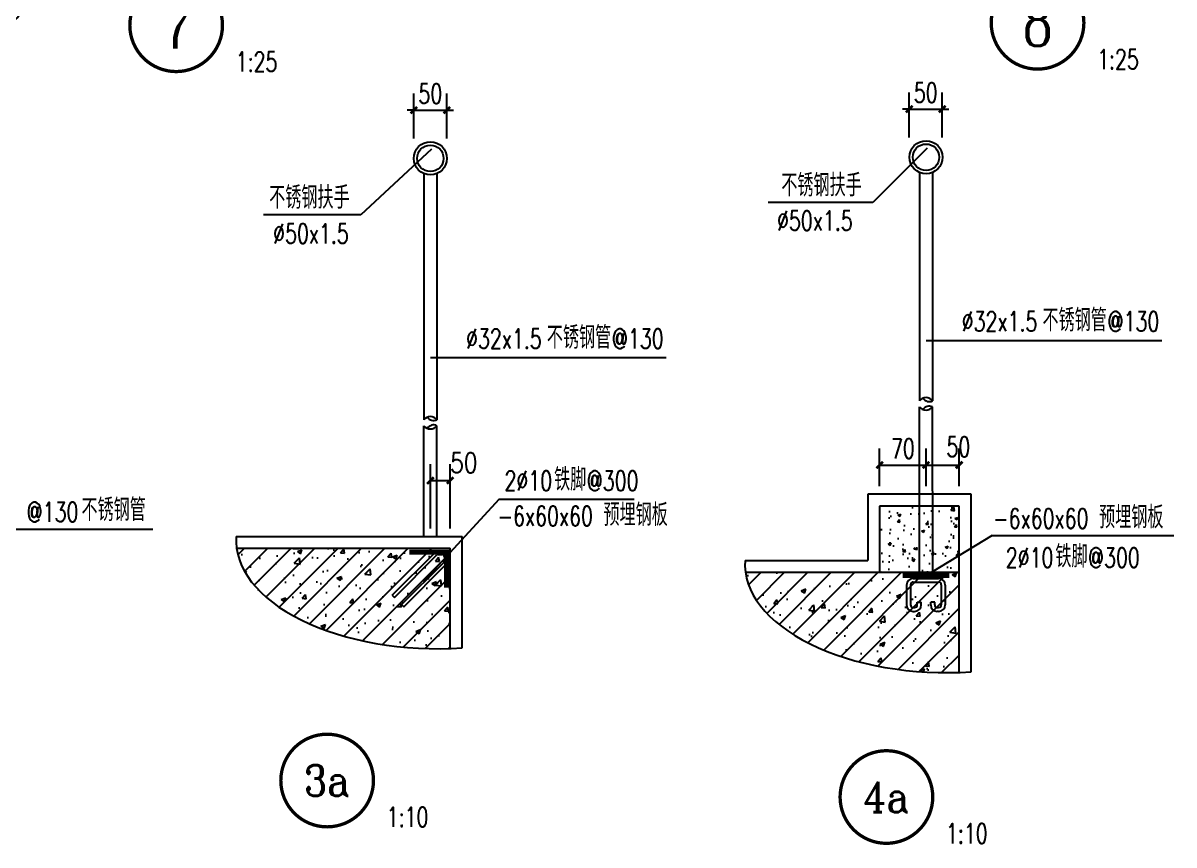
# Model space of a CAD drawing. Extents: x 79570 to 678837, y -1139230 to -612789.
# Drawn here: x 629330 to 638025, y -802437 to -796226 of the extents above; entities that cross this region are included whole.
import ezdxf
from ezdxf.enums import TextEntityAlignment as Align

# ---------------------------------------------------------------- set-up
doc = ezdxf.new("R2010")
doc.units = 0
doc.header["$LTSCALE"] = 1000
doc.header["$MEASUREMENT"] = 0
for name, color, linetype in [('4', 4, 'Continuous'), ('A-通-墙...........COMM-WALL', 50, 'Continuous'), ('AXIS', 3, 'Continuous'), ('AXIS_TEXT', 7, 'Continuous'), ('DIM_IDEN', 210, 'Continuous'), ('DIM_SYMB', 3, 'Continuous'), ('PUB_DIM', 3, 'Continuous'), ('PUB_TEXT', 7, 'Continuous'), ('WINDOW', 114, 'Continuous'), ('墙', 4, 'Continuous'), ('混凝土填充', 165, 'Continuous')]:
    doc.layers.add(name, color=color, linetype=linetype)
doc.styles.add('_ANNOTATION', font='simplex.shx', dxfattribs={"bigfont": 'gbcbig.shx'})
doc.styles.add('_TCH_DIM', font='SIMPLEX', dxfattribs={"bigfont": 'GBCBIG'})
doc.styles.add('_TCH_DIM_T3', font='SIMPLEX', dxfattribs={"width": 0.705882, "bigfont": 'GBCBIG'})
doc.styles.add('_TCH_LABEL', font='COMPLEX', dxfattribs={"bigfont": 'GBCBIG'})
doc.styles.add('COMPLEX', font='COMPLEX')
doc.styles.add('DIM_FONT', font='simplex.shx', dxfattribs={"width": 0.8, "bigfont": 'gbcbig.shx'})
doc.dimstyles.new('_TCH_ARCH&&50', dxfattribs={"dimtxt": 148.75, "dimasz": 50, "dimexe": 125, "dimexo": 150, "dimgap": 50, "dimtad": 1, "dimdec": 0, "dimzin": 0, "dimdsep": 46, "dimtxsty": '_TCH_DIM_T3', "dimblk": 'ARCHTICK', "dimcen": 0.09, "dimclrt": 7, "dimazin": 2, "dimtfac": 1, "dimtdec": 0, "dimtix": 1, "dimtmove": 2, "dimatfit": 3, "dimfxl": 1, "dimtolj": 1, "dimtzin": 0, "dimarcsym": 0})
doc.dimstyles.new('DIMN50', dxfattribs={"dimscale": 0.5, "dimtxt": 300, "dimasz": 100, "dimexe": 250, "dimexo": 300, "dimgap": 150, "dimtad": 1, "dimdec": 0, "dimzin": 0, "dimdsep": 46, "dimtxsty": 'DIM_FONT', "dimblk": 'ARCHTICK', "dimcen": 0.09, "dimclrt": 7, "dimazin": 2, "dimtfac": 1, "dimtdec": 0, "dimtix": 1, "dimtmove": 2, "dimatfit": 3, "dimfxl": 1, "dimtolj": 1, "dimtzin": 0, "dimarcsym": 0})

# ---------------------------------------------------------------- blocks, each defined once
blk = doc.blocks.new('_AXISO')
blk.add_circle((0, 0), 0.5)
at = {"layer": 'AXIS_TEXT', "style": 'COMPLEX', "width": 1.041667}
blk.add_attdef('A', text='', height=0.56, dxfattribs=at).set_placement((-0.25, -0.28), (0.25, -0.28), align=Align.FIT)
blk = doc.blocks.new('jie6')
at = {"layer": 'DIM_SYMB', "const_width": 12.5}
blk.add_lwpolyline([(617774.5, -850389.4, 1), (617424.5, -850389.4, 1)], format="xyb", close=True, dxfattribs=at)
at = {"layer": 'AXIS', "xscale": 200, "yscale": 200, "zscale": 200}
blk.add_blockref('_AXISO', (616930.6, -850287.9), dxfattribs=at)
at = {"layer": 'PUB_TEXT', "style": '_TCH_LABEL'}
blk.add_text('7', height=174.7, dxfattribs=at).set_placement((617541.3, -850476.7), (617657.8, -850476.7), align=Align.FIT)
at = {"layer": 'PUB_TEXT', "style": '_TCH_DIM', "width": 0.705882}
blk.add_text('1:25', height=74.38, dxfattribs=at).set_placement((617824.5, -850564.4))
blk = doc.blocks.new('jie8')
at = {"layer": 'DIM_SYMB', "const_width": 12.5}
blk.add_lwpolyline([(621267.3, -850389.4, 1), (620917.3, -850389.4, 1)], format="xyb", close=True, dxfattribs=at)
at = {"layer": 'PUB_TEXT', "style": '_TCH_LABEL'}
blk.add_text('8', height=174.7, dxfattribs=at).set_placement((621034.1, -850476.7), (621150.6, -850476.7), align=Align.FIT)
at = {"layer": 'PUB_TEXT', "style": '_TCH_DIM', "width": 0.705882}
blk.add_text('1:25', height=74.38, dxfattribs=at).set_placement((621317.3, -850564.4))
blk = doc.blocks.new('_ArchTick')
at = {"color": 0, "linetype": 'ByBlock', "const_width": 0.4}
blk.add_lwpolyline([(-0.5, -0.5), (0.5, 0.5)], dxfattribs=at)
blk = doc.blocks.new('*D229')
at = {"layer": 'Defpoints', "color": 0, "transparency": 16777216}
for p in [(632557.5, -799683.5), (632407.5, -800195.7), (632557.5, -800195.7, 2770.1)]:
    blk.add_point(p, dxfattribs=at)
at = {"layer": 'PUB_DIM', "color": 0, "lineweight": -2, "transparency": 16777216}
for p, q in [((632407.5, -800045.7), (632407.5, -799558.5)), ((632557.5, -800045.7), (632557.5, -799558.5)), ((632407.5, -799683.5), (632557.5, -799683.5))]:
    blk.add_line(p, q, dxfattribs=at)
at = {"layer": 'PUB_DIM', "color": 0, "lineweight": -2, "transparency": 16777216, "xscale": 50, "yscale": 50, "zscale": 50, "rotation": 180}
blk.add_blockref('_ArchTick', (632407.5, -799683.5), dxfattribs=at)
at = {"layer": 'PUB_DIM', "color": 0, "lineweight": -2, "transparency": 16777216, "xscale": 50, "yscale": 50, "zscale": 50}
blk.add_blockref('_ArchTick', (632557.5, -799683.5), dxfattribs=at)
at = {"layer": 'PUB_DIM', "color": 7, "transparency": 16777216, "insert": (632660.3, -799549.3), "char_height": 150, "attachment_point": 5, "style": 'DIM_FONT'}
blk.add_mtext('\\A1;50', dxfattribs=at)
blk = doc.blocks.new('*D231')
at = {"layer": 'Defpoints', "color": 0, "transparency": 16777216}
for p in [(636151.8, -799566.2), (635801.6, -799876.6), (636151.8, -799876.6)]:
    blk.add_point(p, dxfattribs=at)
at = {"layer": 'PUB_DIM', "color": 0, "lineweight": -2, "transparency": 16777216}
for p, q in [((635801.6, -799726.6), (635801.6, -799441.2)), ((636151.8, -799726.6), (636151.8, -799441.2)), ((635801.6, -799566.2), (636151.8, -799566.2))]:
    blk.add_line(p, q, dxfattribs=at)
at = {"layer": 'PUB_DIM', "color": 0, "lineweight": -2, "transparency": 16777216, "xscale": 50, "yscale": 50, "zscale": 50, "rotation": 180}
blk.add_blockref('_ArchTick', (635801.6, -799566.2), dxfattribs=at)
at = {"layer": 'PUB_DIM', "color": 0, "lineweight": -2, "transparency": 16777216, "xscale": 50, "yscale": 50, "zscale": 50}
blk.add_blockref('_ArchTick', (636151.8, -799566.2), dxfattribs=at)
at = {"layer": 'PUB_DIM', "color": 7, "transparency": 16777216, "insert": (635976.7, -799441.9), "char_height": 148.75, "attachment_point": 5, "style": '_TCH_DIM_T3'}
blk.add_mtext('\\A1;70', dxfattribs=at)
blk = doc.blocks.new('*D232')
at = {"layer": 'Defpoints', "color": 0, "transparency": 16777216}
for p in [(636402, -799566.2), (636151.8, -799876.6), (636402, -799876.6)]:
    blk.add_point(p, dxfattribs=at)
at = {"layer": 'PUB_DIM', "color": 0, "lineweight": -2, "transparency": 16777216}
for p, q in [((636151.8, -799726.6), (636151.8, -799441.2)), ((636402, -799726.6), (636402, -799441.2)), ((636151.8, -799566.2), (636402, -799566.2))]:
    blk.add_line(p, q, dxfattribs=at)
at = {"layer": 'PUB_DIM', "color": 0, "lineweight": -2, "transparency": 16777216, "xscale": 50, "yscale": 50, "zscale": 50, "rotation": 180}
blk.add_blockref('_ArchTick', (636151.8, -799566.2), dxfattribs=at)
at = {"layer": 'PUB_DIM', "color": 0, "lineweight": -2, "transparency": 16777216, "xscale": 50, "yscale": 50, "zscale": 50}
blk.add_blockref('_ArchTick', (636402, -799566.2), dxfattribs=at)
at = {"layer": 'PUB_DIM', "color": 7, "transparency": 16777216, "insert": (636396.6, -799428.7), "char_height": 148.75, "attachment_point": 5, "style": '_TCH_DIM_T3'}
blk.add_mtext('\\A1;50', dxfattribs=at)
blk = doc.blocks.new('*D233')
at = {"layer": 'Defpoints', "color": 0, "transparency": 16777216}
for p in [(636274.8, -796876.9), (636024.8, -797240.8), (636274.8, -797240.8)]:
    blk.add_point(p, dxfattribs=at)
at = {"layer": 'PUB_DIM', "color": 0, "lineweight": -2, "transparency": 16777216}
for p, q in [((636024.8, -797090.8), (636024.8, -796751.9)), ((636274.8, -797090.8), (636274.8, -796751.9)), ((636024.8, -796876.9), (635974.8, -796876.9)), ((636024.8, -796876.9), (636274.8, -796876.9)), ((636274.8, -796876.9), (636324.8, -796876.9))]:
    blk.add_line(p, q, dxfattribs=at)
at = {"layer": 'PUB_DIM', "color": 0, "lineweight": -2, "transparency": 16777216, "xscale": 50, "yscale": 50, "zscale": 50}
blk.add_blockref('_ArchTick', (636024.8, -796876.9), dxfattribs=at)
at = {"layer": 'PUB_DIM', "color": 0, "lineweight": -2, "transparency": 16777216, "xscale": 50, "yscale": 50, "zscale": 50, "rotation": 180}
blk.add_blockref('_ArchTick', (636274.8, -796876.9), dxfattribs=at)
at = {"layer": 'PUB_DIM', "color": 7, "transparency": 16777216, "insert": (636149.8, -796752.6), "char_height": 148.75, "attachment_point": 5, "style": '_TCH_DIM_T3'}
blk.add_mtext('\\A1;50', dxfattribs=at)
blk = doc.blocks.new('*D234')
at = {"layer": 'Defpoints', "color": 0, "transparency": 16777216}
for p in [(632532.5, -796884.9), (632282.5, -797248.7), (632532.5, -797248.7)]:
    blk.add_point(p, dxfattribs=at)
at = {"layer": 'PUB_DIM', "color": 0, "lineweight": -2, "transparency": 16777216}
for p, q in [((632282.5, -797098.7), (632282.5, -796759.9)), ((632532.5, -797098.7), (632532.5, -796759.9)), ((632282.5, -796884.9), (632232.5, -796884.9)), ((632282.5, -796884.9), (632532.5, -796884.9)), ((632532.5, -796884.9), (632582.5, -796884.9))]:
    blk.add_line(p, q, dxfattribs=at)
at = {"layer": 'PUB_DIM', "color": 0, "lineweight": -2, "transparency": 16777216, "xscale": 50, "yscale": 50, "zscale": 50}
blk.add_blockref('_ArchTick', (632282.5, -796884.9), dxfattribs=at)
at = {"layer": 'PUB_DIM', "color": 0, "lineweight": -2, "transparency": 16777216, "xscale": 50, "yscale": 50, "zscale": 50, "rotation": 180}
blk.add_blockref('_ArchTick', (632532.5, -796884.9), dxfattribs=at)
at = {"layer": 'PUB_DIM', "color": 7, "transparency": 16777216, "insert": (632407.5, -796760.5), "char_height": 148.75, "attachment_point": 5, "style": '_TCH_DIM_T3'}
blk.add_mtext('\\A1;50', dxfattribs=at)

msp = doc.modelspace()

# ---------------------------------------------------------------- hatches: boundary and pattern name
at = {"layer": '混凝土填充'}
h = msp.add_hatch(dxfattribs=at)
h.set_pattern_fill('AN33C', color=256, scale=300, style=0)
h.set_pattern_definition([(50, (477792.23, -804586.98), (215.17805, -18.82564), [22.5, -247.5]), (355, (477792.23, -804586.98), (-41.6254, 225.65764), [18, -198]), (100.4514, (477810.16, -804588.55), (173.55281, 206.83186), [19.12206, -210.34263]), (46.1842, (477792.23, -804526.98), (320.1723, -49.6557), [33.75, -371.25]), (96.6356, (477818.9, -804531.1), (280.3988, 292.23536), [28.6831, -315.5139]), (351.1842, (477792.23, -804526.98), (280.3986, 292.2356), [27, -297]), (21, (477822.23, -804541.98), (179.07212, -120.78567), [22.5, -247.5]), (326, (477822.23, -804541.98), (72.9946, 217.545), [18, -198]), (71.4514, (477837.15, -804552.04), (252.0668, 96.75915), [19.12206, -210.34263]), (37.5, (477792.226, -804586.98), (3.647957, 99.868156), [0, -195.6, 0, -201, 0, -198.75]), (7.5, (477792.23, -804586.98), (78.92086, 118.32351), [0, -114.6, 0, -191.1, 0, -75.75]), (327.5, (477725.326, -804586.98), (160.14673, -6.76646), [0, -75, 0, -234, 0, -310.5]), (317.5, (477695.33, -804586.98), (174.95585, 30.0315), [0, -97.5, 0, -155.4, 0, -220.5])])
h.paths.add_polyline_path([(636402, -799882.8), (636297.8, -800022.1), (636297.8, -800139, -0.414214), (636247.7, -800189.1), (636237.7, -800189.1, -0.414214), (636187.7, -800139), (636187.7, -800119), (636217.7, -800119), (636217.7, -800129), (636267.7, -800062.2), (636267.7, -799986.7, 0.414214), (636247.7, -799966.7), (636056, -799966.7, 0.414214), (636036, -799986.7), (636036, -800139, 0.414214), (636056, -800159.1), (636066, -800159.1, 0.414214), (636086, -800139), (636086, -800119), (636116, -800119), (636116, -800139, -0.414214), (636066, -800189.1), (636056, -800189.1, -0.414214), (636005.9, -800139), (636005.9, -799989.2, -0.414214), (636056, -799939.2), (636247.7, -799939.2, -0.414214), (636297.8, -799989.2), (636297.8, -800022.1), (636402, -799882.8), (636402, -799876.6), (635801.6, -799876.6), (635801.6, -800376.9), (636402, -800376.9)])
h = msp.add_hatch(dxfattribs=at)
h.set_pattern_fill('钢筋混凝土', color=256, scale=50, style=0)
h.set_pattern_definition([(45, (248948.55, -593937.79), (-88.388348, 88.388348), []), (50, (248948.55, -593937.8), (358.6301, -31.37607), [37.5, -412.5]), (355, (248948.55, -593937.8), (-69.37567, 376.09607), [30, -330]), (100.4514, (248978.43, -593940.4), (289.2547, 344.71977), [31.8701, -350.57106]), (46.1842, (248948.55, -593837.8), (533.62052, -82.7595), [56.25, -618.75]), (96.6356, (248993, -593844.7), (467.33135, 487.05894), [47.80514, -525.8565]), (351.1842, (248948.55, -593837.8), (467.331, 487.0593), [45, -495]), (21, (248998.55, -593862.8), (298.45353, -201.30945), [37.5, -412.5]), (326, (248998.55, -593862.8), (121.65767, 362.57502), [30, -330]), (71.4514, (249023.42, -593879.57), (420.11131, 161.26525), [31.8701, -350.57106]), (37.5, (248948.55, -593937.79), (6.079928, 166.446927), [0, -326, 0, -335, 0, -331.25]), (7.5, (248948.55, -593937.8), (131.53477, 197.205856), [0, -191, 0, -318.5, 0, -126.25]), (327.5, (248837.05, -593937.79), (266.91122, -11.277436), [0, -125, 0, -390, 0, -517.5]), (317.5, (248787.05, -593937.8), (291.59308, 50.05249), [0, -162.5, 0, -259, 0, -367.5])])
edge = h.paths.add_edge_path()
edge.add_ellipse((632469.7, -800134.8), major_axis=(-1530.2, 0), ratio=0.535404, start_angle=364.26605, end_angle=453.2895)
edge.add_line((632557.5, -800952.7), (632557.5, -800238.1))
edge.add_line((632557.5, -800238.1), (632483.3, -800322.7))
edge.add_line((632483.3, -800322.7), (632483.3, -800235.7))
edge.add_line((632483.3, -800235.7), (632399, -800235.7))
edge.add_arc((632418.7, -800271.9), 41.1, 90, 118.60261, ccw=False)
edge.add_line((632418.7, -800230.7), (632468.8, -800230.7))
edge.add_arc((632471, -800247.7), 17.1, 44.31444, 97.48066, ccw=False)
edge.add_line((632483.3, -800235.7), (632483.3, -800322.7))
edge.add_line((632483.3, -800322.7), (632557.5, -800238.1))
edge.add_line((632557.5, -800238.1), (632557.5, -800195.7))
edge.add_line((632557.5, -800195.7), (630943.8, -800195.7))
h = msp.add_hatch(dxfattribs=at)
h.set_pattern_fill('钢筋混凝土', color=256, scale=50, style=0)
h.set_pattern_definition([(45, (248565.82, -593631.5), (-88.388348, 88.388348), []), (50, (248565.82, -593631.5), (358.6301, -31.37607), [37.5, -412.5]), (355, (248565.8, -593631.5), (-69.37567, 376.09607), [30, -330]), (100.4514, (248595.7, -593634.1), (289.2547, 344.71977), [31.8701, -350.57106]), (46.1842, (248565.8, -593531.5), (533.62052, -82.7595), [56.25, -618.75]), (96.6356, (248610.3, -593538.4), (467.33135, 487.05894), [47.80514, -525.8565]), (351.1842, (248565.8, -593531.5), (467.331, 487.0593), [45, -495]), (21, (248615.82, -593556.5), (298.45353, -201.30945), [37.5, -412.5]), (326, (248615.8, -593556.5), (121.65767, 362.57502), [30, -330]), (71.4514, (248640.7, -593573.27), (420.11131, 161.26525), [31.8701, -350.57106]), (37.5, (248565.82, -593631.5), (6.079928, 166.446927), [0, -326, 0, -335, 0, -331.25]), (7.5, (248565.82, -593631.5), (131.53477, 197.205856), [0, -191, 0, -318.5, 0, -126.25]), (327.5, (248454.32, -593631.5), (266.91122, -11.277436), [0, -125, 0, -390, 0, -517.5]), (317.5, (248404.32, -593631.5), (291.59308, 50.05249), [0, -162.5, 0, -259, 0, -367.5])])
edge = h.paths.add_edge_path()
edge.add_ellipse((636314.2, -800316), major_axis=(-1530.2, 0), ratio=0.535404, start_angle=364.26605, end_angle=453.2895)
edge.add_line((636402, -801133.9), (636402, -800419.3))
edge.add_line((636402, -800419.3), (636327.8, -800503.9))
edge.add_line((636327.8, -800503.9), (636327.8, -800417))
edge.add_line((636327.8, -800417), (636243.4, -800417))
edge.add_arc((636263.1, -800453.1), 41.1, 90, 118.60261, ccw=False)
edge.add_line((636263.1, -800411.9), (636313.3, -800411.9))
edge.add_arc((636315.5, -800428.9), 17.1, 44.31444, 97.48066, ccw=False)
edge.add_line((636327.8, -800417), (636327.8, -800503.9))
edge.add_line((636327.8, -800503.9), (636402, -800419.3))
edge.add_line((636402, -800419.3), (636402, -800376.9))
edge.add_line((636402, -800376.9), (634788.3, -800376.9))

# ---------------------------------------------------------------- linework, layer by layer
at = {"color": 4}
for p, q in [((636055.4, -800423.1, -2770.1), (636247.2, -800423.1, -2770.1)), ((636005.4, -800473.1, -2770.1), (636005.4, -800623, -2770.1)), ((636035.4, -800470.6, -2770.1), (636035.4, -800623, -2770.1)), ((636055.4, -800450.6, -2770.1), (636247.2, -800450.6, -2770.1)), ((636267.2, -800470.6, -2770.1), (636267.2, -800623, -2770.1)), ((636297.2, -800473.1, -2770.1), (636297.2, -800623, -2770.1)), ((636085.5, -800623, -2770.1), (636085.5, -800602.9, -2770.1)), ((636085.5, -800602.9, -2770.1), (636115.5, -800602.9, -2770.1)), ((636115.5, -800623, -2770.1), (636115.5, -800602.9, -2770.1)), ((636187.1, -800623, -2770.1), (636187.1, -800602.9, -2770.1)), ((636217.2, -800602.9, -2770.1), (636187.1, -800602.9, -2770.1)), ((636217.2, -800623, -2770.1), (636217.2, -800602.9, -2770.1)), ((636055.4, -800643, -2770.1), (636065.4, -800643, -2770.1)), ((636055.4, -800673, -2770.1), (636065.4, -800673, -2770.1)), ((636237.2, -800643, -2770.1), (636247.2, -800643, -2770.1)), ((636247.2, -800673, -2770.1), (636237.2, -800673, -2770.1))]:
    msp.add_line(p, q, dxfattribs=at)
for centre, radius, start, end in [((636055.4, -800473.1, -2770.1), 50, 90, 180), ((636247.2, -800473.1, -2770.1), 50, 0, 90), ((636055.4, -800470.6, -2770.1), 20, 90, 180), ((636247.2, -800470.6, -2770.1), 20, 0, 90), ((636055.4, -800623, -2770.1), 50, 180, 270), ((636055.4, -800623, -2770.1), 20, 180, 270), ((636065.4, -800623, -2770.1), 20, 270, 0), ((636065.4, -800623, -2770.1), 50, 270, 0), ((636237.2, -800623, -2770.1), 50, 180, 270), ((636237.2, -800623, -2770.1), 20, 180, 270), ((636247.2, -800623, -2770.1), 50, 270, 0), ((636247.2, -800623, -2770.1), 20, 270, 0)]:
    msp.add_arc(centre, radius, start, end, dxfattribs=at)
for centre in [(632469.7, -800134.8, -380.1), (636314.2, -800316, -2770.1)]:
    msp.add_ellipse(centre, major_axis=(-1530.2, 0), ratio=0.535404, start_param=6.247643, end_param=7.970479)
at = {"layer": '4'}
for centre, radius, start, end in [((636151.8, -799120.8, -2770.1), 63.7, 38.28381, 141.71619), ((636151.8, -799087.1, -2770.1), 63.7, 218.28381, 321.71619), ((636176.9, -799028.9, -2770.1), 58.1, 214.02475, 295.51836), ((636176.9, -799179, -2770.1), 58.1, 64.48164, 145.97525), ((632407.5, -799263.5, -380.1), 63.7, 38.28381, 141.71619), ((632432.6, -799171.6, -380.1), 58.1, 214.02475, 295.51836), ((632407.5, -799229.7, -380.1), 63.7, 218.28381, 321.71619), ((632432.6, -799321.6, -380.1), 58.1, 64.48164, 145.97525)]:
    msp.add_arc(centre, radius, start, end, dxfattribs=at)
at = {"layer": 'A-通-墙...........COMM-WALL'}
for p, q in [((636402, -799876.6, -2770.1), (635801.6, -799876.6, -2770.1)), ((635801.6, -799876.6, -2770.1), (635801.6, -800376.9, -2770.1)), ((636402, -801133.9, -2770.1), (636402, -799876.6, -2770.1)), ((630943.8, -800195.7, -380.1), (632557.5, -800195.7, -380.1)), ((632557.5, -800952.7, -380.1), (632557.5, -800195.7, -380.1)), ((634788.3, -800376.9, -2770.1), (636402, -800376.9, -2770.1))]:
    msp.add_line(p, q, dxfattribs=at)
at = {"layer": 'A-通-墙...........COMM-WALL', "const_width": 40, "elevation": -380.1}
msp.add_lwpolyline([(636327.2, -800400.6), (635975.4, -800400.6)], dxfattribs=at)
at = {"layer": 'DIM_IDEN', "const_width": 25}
for points in [[(631977.8, -801950.4, 1), (631277.8, -801950.4, 1)], [(636202.7, -802075, 1), (635502.7, -802075, 1)]]:
    msp.add_lwpolyline(points, format="xyb", close=True, dxfattribs=at)
at = {"layer": 'PUB_DIM', "linetype": 'Continuous'}
for p, q in [((632416.7, -797179.8, -380.1), (631881.7, -797675.4, -380.1)), ((636161, -797171.9, -2770.1), (635750.8, -797582.3, -2770.1)), ((635750.8, -797582.3, -2770.1), (634959.2, -797582.3, -2770.1)), ((631881.7, -797675.4, -380.1), (631147.1, -797675.4, -380.1)), ((637932.8, -798626.9, -2770.1), (636151.8, -798626.9, -2770.1)), ((634188.5, -798757.4, -380.1), (632407.5, -798757.4, -380.1)), ((632927.4, -799823.2, -380.1), (632352.7, -800448.1, -380.1)), ((632927.4, -799823.2, -380.1), (633947.7, -799823.2, -380.1)), ((636651.3, -800099.1, -2770.1), (636196.1, -800376.9, -2770.1)), ((636651.3, -800099.1, -2770.1), (638025, -800099.1, -2770.1))]:
    msp.add_line(p, q, dxfattribs=at)
at = {"layer": 'PUB_DIM'}
msp.add_line((628691.4, -800051.7), (630310.7, -800051.7), dxfattribs=at)
at = {"layer": 'PUB_TEXT'}
for p, q in [((632357.5, -797363.3, -380.1), (632357.5, -799224, -380.1)), ((632457.6, -797363.3, -380.1), (632457.6, -799224, -380.1)), ((636101.8, -797355.3, -2770.1), (636101.8, -799081.4, -2770.1)), ((636201.9, -797355.3, -2770.1), (636201.9, -799081.4, -2770.1)), ((636101.8, -800398.8, -2770.1), (636101.8, -799126.6, -2770.1)), ((636202.1, -800400.6, -2770.1), (636201.8, -799126.5, -2770.1)), ((632357.5, -800105.7, -380.1), (632357.5, -799269.2, -380.1)), ((632457.6, -800105.7, -380.1), (632457.6, -799269.2, -380.1))]:
    msp.add_line(p, q, dxfattribs=at)
for centre, radius in [((632407.5, -797248.7, 2009.9), 125), ((636151.8, -797240.7, -380.1), 125), ((632407.5, -797248.7, 2009.9), 100), ((636151.8, -797240.7, -380.1), 100)]:
    msp.add_circle(centre, radius, dxfattribs=at)
at = {"layer": 'WINDOW', "ltscale": 0.5}
for p, q in [((636492.1, -799786.6, -2770.1), (635711.6, -799786.6, -2770.1)), ((635711.6, -799786.6, -2770.1), (635711.6, -800286.9, -2770.1)), ((636492.1, -801129.7, -2770.1), (636492.1, -799786.6, -2770.1)), ((630940.5, -800105.7, -380.1), (632647.6, -800105.7, -380.1)), ((632647.6, -800948.5, -380.1), (632647.6, -800105.7, -380.1)), ((634785, -800286.9, -2770.1), (635711.6, -800286.9, -2770.1))]:
    msp.add_line(p, q, dxfattribs=at)
at = {"layer": '墙'}
for p, q in [((632119.3, -800550.1), (632437.6, -800231.8)), ((632135.4, -800566.2), (632453.8, -800247.9)), ((632466.7, -800219.7), (632519.2, -800219.7)), ((632466.7, -800242.6), (632495.2, -800242.6)), ((632513.5, -800260.8), (632513.5, -800289.4)), ((632536.2, -800236.7), (632536.2, -800308.1)), ((632536.3, -800236.8), (632536.3, -800289.4)), ((632189.8, -800620.6), (632508.1, -800302.3)), ((632206, -800636.8), (632524.3, -800318.5)), ((632119.3, -800550.1), (632135.4, -800566.2)), ((632189.8, -800620.6), (632206, -800636.8))]:
    msp.add_line(p, q, dxfattribs=at)
at = {"layer": '墙', "const_width": 40, "elevation": 2390}
msp.add_lwpolyline([(632531.3, -800493.8), (632531.3, -800224.7), (632247.8, -800224.7)], dxfattribs=at)
at = {"layer": '墙'}
for centre, radius, start, end in [((632466.7, -800260.8), 41.1, 90, 135), ((632466.7, -800260.8), 18.3, 90, 135), ((632495.2, -800260.8), 18.3, 0, 90), ((632519.1, -800236.7), 17.1, 0, 90), ((632519.2, -800236.8), 17.1, 0, 90), ((632495.2, -800289.4), 18.3, 315, 0), ((632495.2, -800289.4), 41.1, 315, 0)]:
    msp.add_arc(centre, radius, start, end, dxfattribs=at)

# ---------------------------------------------------------------- block references
at = {"layer": '4', "xscale": 2, "yscale": 2, "zscale": 2}
for name, p in [('jie8', (-605190.2, 904554.4)), ('jie6', (-604711.8, 904535.7))]:
    msp.add_blockref(name, p, dxfattribs=at)

# ---------------------------------------------------------------- texts
at = {"layer": 'PUB_TEXT', "style": '_ANNOTATION'}
for s, p in [('不锈钢扶手', (635058.9, -797536.3, 2028.7)), ('不锈钢扶手', (631189.8, -797629.4, 4418.7)), ('不锈钢管', (637031.5, -798555.8, 2028.7)), ('不锈钢管', (633287.2, -798686.4, 4418.7)), ('铁脚', (633342.6, -799759.8, 4418.7)), ('不锈钢管', (629771.9, -799988.9, 4798.8)), ('预埋钢板', (633715.2, -800026.5, -380.1)), ('预埋钢板', (637459.2, -800045.1, 2028.7)), ('铁脚', (637129.5, -800340.9, -380.1))]:
    msp.add_text(s, height=168.79, dxfattribs=at).set_placement(p)
at = {"layer": 'PUB_TEXT', "width": 0.705882}
for s, style, p in [('%%C50x1.5', '_ANNOTATION', (635026.1, -797793.5, -2770.1)), ('%%C50x1.5', '_ANNOTATION', (631219.7, -797891.3, -380.1)), ('%%C32x1.5', '_ANNOTATION', (636421.5, -798555.8, 2028.7)), ('@130', '_ANNOTATION', (637523, -798555.8, 2028.7)), ('%%C32x1.5', '_ANNOTATION', (632677.2, -798686.4, 4418.7)), ('@130', '_ANNOTATION', (633778.7, -798686.4, 4418.7)), ('2%%c10', '_ANNOTATION', (632967.6, -799759.8, 4418.7)), ('@300', '_ANNOTATION', (633588.3, -799759.8, 4418.7)), ('@130', '_ANNOTATION', (629357.2, -799995.9, 4798.8)), ('-6x60x60', '_ANNOTATION', (632915.2, -800026.5, -380.1)), ('-6x60x60', '_ANNOTATION', (636659.2, -800045.1, 2028.7)), ('2%%c10', '_ANNOTATION', (636754.5, -800340.9, -380.1)), ('@300', '_ANNOTATION', (637375.2, -800340.9, -380.1)), ('1:10', '_TCH_DIM', (632077.8, -802300.4)), ('1:10', '_TCH_DIM', (636302.7, -802425))]:
    msp.add_text(s, height=148.75, dxfattribs=dict(at, style=style)).set_placement(p)
at = {"layer": 'PUB_TEXT', "style": '_TCH_LABEL'}
for s, p, p2 in [('3a', (631452.2, -802065.7), (631803.3, -802065.7)), ('4a', (635677.2, -802190.2), (636028.3, -802190.2))]:
    msp.add_text(s, height=230.44, dxfattribs=at).set_placement(p, p2, align=Align.FIT)

# ---------------------------------------------------------------- dimensions: what is measured, and where the dimension line sits
at = {"layer": 'PUB_DIM'}
for p1, p2, distance, text, picture, middle in [((632282.5, -797248.7, -380.1), (632532.5, -797248.7, -380.1), 363.8, '50', '*D234', (632407.5, -796760.5, -380.1)), ((636024.8, -797240.8, -2770.1), (636274.8, -797240.8, -2770.1), 363.8, '50', '*D233', (636149.8, -796752.6, -2770.1)), ((635801.6, -799876.6, -2770.1), (636151.8, -799876.6, -2770.1), 310.4, '70', '*D231', (635976.7, -799441.9, -2770.1))]:
    dim = msp.add_aligned_dim(p1=p1, p2=p2, distance=distance, text=text, dimstyle='_TCH_ARCH&&50', dxfattribs=at)
    dim.commit()
    dim.dimension.update_dxf_attribs({"geometry": picture, "text_midpoint": middle})
for base, p1, p2, dimstyle, picture, middle in [((636402, -799566.2, -2770.1), (636151.8, -799876.6, -2770.1), (636402, -799876.6, -2770.1), '_TCH_ARCH&&50', '*D232', (636396.6, -799428.7, -2770.1)), ((632557.5, -799683.5, -380.1), (632407.5, -800195.7, -380.1), (632557.5, -800195.7, 2390), 'DIMN50', '*D229', (632660.3, -799549.3, -380.1))]:
    dim = msp.add_linear_dim(base=base, p1=p1, p2=p2, angle=0, text='50', dimstyle=dimstyle, dxfattribs=at)
    dim.commit()
    dim.dimension.update_dxf_attribs({"geometry": picture, "text_midpoint": middle, "dimtype": 161})

doc.saveas('drawing.dxf')
